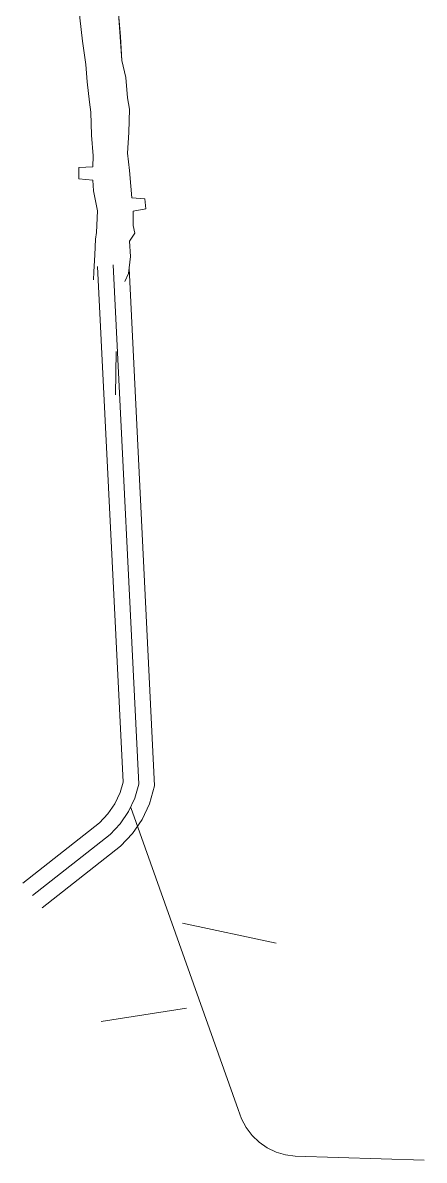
# Model space of a CAD drawing. Extents: x -47776 to 11079, y 0 to 10209.
# Drawn here: x 10723.1 to 10787.2, y 9572.2 to 9753.7 of the extents above; entities that cross this region are included whole.
import ezdxf

# ---------------------------------------------------------------- set-up
doc = ezdxf.new("R2010")
doc.units = 0
doc.header["$MEASUREMENT"] = 0
doc.layers.add('CF-480-7855-EW-SCR', color=226, linetype='Continuous')
doc.layers.add('PROYECTOS', color=7, linetype='Continuous')

msp = doc.modelspace()

# ---------------------------------------------------------------- linework, layer by layer
at = {"color": 2, "linetype": 'Continuous', "lineweight": 0, "elevation": -405.59, "flags": 128}
msp.add_lwpolyline([(10738.04, 9701.2), (10737.93, 9694.32)], dxfattribs=at)
at = {"layer": 'CF-480-7855-EW-SCR', "color": 5, "linetype": 'Continuous', "lineweight": 0, "flags": 128}
for points, elevation in [([(10732.09, 9728.76), (10732.1, 9730.56), (10734.31, 9730.7)], -409.99), ([(10732.09, 9728.76), (10732.1, 9730.56), (10734.31, 9730.7)], -405.41), ([(10742.78, 9723.98), (10742.64, 9725.59), (10740.56, 9725.72)], -409.77), ([(10742.78, 9723.98), (10742.64, 9725.59), (10740.56, 9725.72)], -405.27)]:
    msp.add_lwpolyline(points, dxfattribs=dict(at, elevation=elevation))
at = {"layer": 'CF-480-7855-EW-SCR', "color": 5, "linetype": 'Continuous', "lineweight": 0}
for points in [[(10734.01, 9739.39, -405.66), (10733.8, 9740.98, -405.33), (10733.42, 9744.22, -405.22), (10733.2, 9746.98, -405.63), (10732.67, 9750.71, -406.09), (10732.24, 9754.44, -406.35), (10732.05, 9757.8, -407.05), (10731.83, 9762.26, -407.51)], [(10734.01, 9739.39, -410.06), (10733.8, 9740.98, -409.13), (10733.42, 9744.22, -409.52), (10733.2, 9746.98, -409.83), (10732.67, 9750.71, -410.29), (10732.24, 9754.44, -410.85), (10732.05, 9757.8, -411.05), (10731.83, 9762.26, -411.41)], [(10740.19, 9739.88, -405.66), (10739.86, 9741.68, -405.33), (10739.58, 9744.94, -405.22), (10738.96, 9747.65, -405.63), (10738.66, 9751.43, -406.09), (10738.4, 9755.15, -406.35), (10738.11, 9758.51, -407.05), (10737.79, 9762.95, -407.51)], [(10740.19, 9739.88, -410.06), (10739.86, 9741.68, -409.13), (10739.58, 9744.94, -409.52), (10738.96, 9747.65, -409.83), (10738.73, 9751.45, -406.09), (10738.4, 9755.15, -410.85), (10738.11, 9758.51, -411.05), (10737.79, 9762.95, -411.41)], [(10734.31, 9730.7, -409.99), (10734.36, 9732.42, -410.09), (10734.1, 9735.7, -410.05), (10734.01, 9739.39, -410.06)], [(10734.31, 9730.7, -405.41), (10734.36, 9732.42, -405.59), (10734.1, 9735.7, -405.45), (10734.01, 9739.39, -405.66)], [(10740.56, 9725.72, -409.77), (10740.36, 9727.6, -409.66), (10740.17, 9730.08, -409.96), (10739.85, 9732.85, -410.09), (10740.08, 9736.17, -410.05), (10740.19, 9739.88, -410.06)], [(10740.56, 9725.72, -405.27), (10740.36, 9727.6, -405.16), (10740.17, 9730.08, -405.36), (10739.85, 9732.85, -405.59), (10740.08, 9736.17, -405.45), (10740.19, 9739.88, -405.66)], [(10734.93, 9720.19, -409.57), (10734.93, 9720.19, -409.57), (10735.05, 9723.68, -409.87), (10734.42, 9726.83, -409.66), (10734.33, 9728.57, -409.96), (10732.09, 9728.76, -409.99)], [(10734.93, 9720.19, -405.27), (10734.93, 9720.19, -405.27), (10735.05, 9723.68, -405.37), (10734.43, 9726.83, -405.16), (10734.33, 9728.57, -405.36), (10732.09, 9728.76, -405.41)], [(10741.05, 9720.11, -410.12), (10740.76, 9721.33, -410.14), (10740.74, 9723.62, -409.87), (10742.78, 9723.98, -409.77)], [(10741.05, 9720.11, -405.32), (10740.76, 9721.33, -405.54), (10740.74, 9723.62, -405.37), (10742.78, 9723.98, -405.27)], [(10734.44, 9712.65, -405.21), (10734.5, 9713.93, -405.26), (10734.64, 9716.65, -405.28), (10734.77, 9719.12, -405.16), (10734.93, 9720.19, -405.27)], [(10734.44, 9712.65, -409.51), (10734.5, 9713.93, -409.56), (10734.64, 9716.65, -409.88), (10734.77, 9719.12, -409.46), (10734.93, 9720.19, -409.57)], [(10739.43, 9712.39, -405.21), (10739.99, 9713.64, -405.26), (10740.34, 9716.36, -405.28), (10740.16, 9718.84, -405.16), (10741.05, 9720.11, -405.32)], [(10739.43, 9712.39, -409.51), (10739.99, 9713.64, -409.56), (10740.34, 9716.36, -409.88), (10740.16, 9718.84, -409.46), (10741.05, 9720.11, -410.12)]]:
    msp.add_polyline3d(points, dxfattribs=at)
at = {"layer": 'PROYECTOS', "color": 3, "linetype": 'Continuous', "lineweight": 0, "flags": 128}
for points in [[(10735.09, 9714.77), (10739.14, 9632.49), (10738.66, 9630.83), (10737.82, 9629.05), (10736.72, 9627.43), (10735.38, 9625.99), (10723.14, 9616.38)], [(10740.11, 9714.5), (10744.18, 9631.91), (10743.36, 9629.05), (10742.18, 9626.56), (10740.64, 9624.29), (10738.76, 9622.3), (10726.22, 9612.45)]]:
    msp.add_lwpolyline(points, dxfattribs=at)
at = {"layer": 'PROYECTOS', "color": 1, "linetype": 'Continuous', "lineweight": 0, "elevation": -824.7, "flags": 128}
msp.add_lwpolyline([(10737.58, 9715.06), (10741.66, 9632.2), (10741.01, 9629.94), (10740, 9627.81), (10740, 9627.81), (10738.68, 9625.86), (10737.07, 9624.15), (10724.68, 9614.42)], dxfattribs=at)
at = {"layer": 'PROYECTOS', "color": 2, "linetype": 'Continuous', "lineweight": 0, "flags": 128}
for points, elevation in [([(10740.4, 9628.46), (10757.52, 9580.26), (10758.04, 9578.78), (10758.78, 9577.39), (10759.73, 9576.14), (10760.86, 9575.06), (10762.15, 9574.16), (10763.56, 9573.48), (10765.06, 9573.02), (10766.62, 9572.81), (10787.21, 9572.18)], -821.57), ([(10748.61, 9610.02), (10763.56, 9606.82)], -820.99), ([(10749.27, 9596.44), (10735.64, 9594.33)], -820.48)]:
    msp.add_lwpolyline(points, dxfattribs=dict(at, elevation=elevation))

doc.saveas('drawing.dxf')
